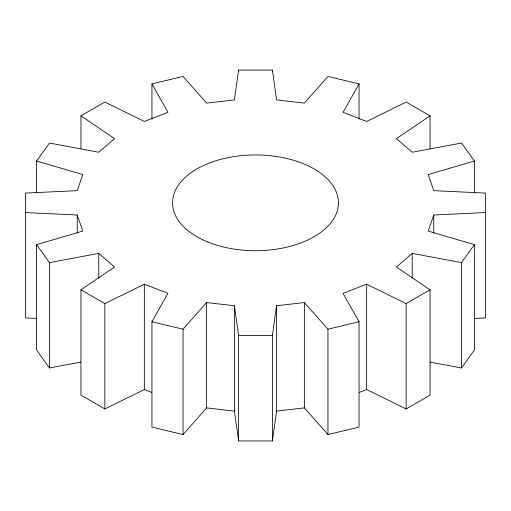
<?xml version="1.0" encoding="UTF-8"?>
<svg xmlns="http://www.w3.org/2000/svg" width="511" height="511" viewBox="0 0 511 511"><rect width="100%" height="100%" fill="white"/><g stroke="black" fill="none" stroke-linecap="round" stroke-linejoin="round"><path stroke-width="0.77" d="M359.054 118.999L359.054 83.887L327.953 76.446L304.364 103.101L276.572 99.901L272.395 70.064L238.605 70.064L234.428 99.901L206.636 103.101L183.047 76.446L151.946 83.887L151.946 118.999M25.55 212.582L77.225 214.997L82.769 231.042L36.6 244.66L49.484 262.616L98.789 253.379L114.541 267.004L80.955 289.807L104.851 303.604L144.338 284.212L167.915 293.295L151.946 321.77L151.946 427.113L183.047 434.554L183.047 329.205L206.597 302.55L234.428 305.757L234.428 411.1L238.605 440.936L272.395 440.936L272.395 335.586L276.572 305.757L304.364 302.557L327.953 329.205L327.953 434.554L359.054 427.113L359.054 321.77L343.053 293.301L366.662 284.212L406.149 303.604L430.045 289.807L396.459 267.004L412.192 253.399L461.516 262.616L474.4 244.66L428.224 231.061L433.775 214.997L485.45 212.582M272.395 440.936L276.572 411.1L276.572 305.757M359.054 83.887L343.053 112.35L366.662 121.446L406.149 102.053L430.045 115.85L430.045 148.573M36.6 192.922L36.6 160.997L49.484 143.042L98.808 152.259L114.541 138.647L80.955 115.85L104.851 102.053L144.338 121.446L167.947 112.35L151.946 83.887M430.198 362.107L461.516 367.958L474.4 350.003L474.4 244.66M183.047 434.554L206.597 407.893L206.597 302.55M430.045 115.85L396.459 138.647L412.192 152.259L461.516 143.042L474.4 160.997L474.4 192.922M359.284 392.397L366.662 389.554L406.149 408.947L430.045 395.15L430.045 289.807M80.955 289.807L80.955 395.15L104.851 408.947L144.338 389.554L151.71 392.397M474.4 160.997L428.218 174.583L433.775 190.66L485.45 193.075L485.45 317.925L474.323 318.449M327.953 329.205L359.054 321.77M36.6 244.66L36.6 350.003L49.484 367.958L80.789 362.095M276.572 411.1L304.364 407.899L327.953 434.554M234.428 305.757L238.605 335.586L272.395 335.586M36.677 318.449L25.55 317.925L25.55 193.075L77.225 190.66L82.776 174.596L36.6 160.997M206.597 407.893L234.428 411.1M151.946 321.77L183.047 329.205M461.516 262.616L461.516 367.958M433.775 214.997L433.775 233.348M412.192 253.399L412.192 278.137M406.149 303.604L406.149 408.947M366.662 284.212L366.662 389.554M304.364 302.557L304.364 407.899M272.395 70.064L272.395 71.661M238.605 70.064L238.605 71.661M238.605 335.586L238.605 440.936M144.338 284.212L144.338 389.554M104.851 303.604L104.851 408.947M98.789 253.379L98.789 278.118M80.955 115.85L80.955 148.573M77.225 214.997L77.225 233.348M49.484 262.616L49.484 367.958M207.926 242.054A82.942 47.887 0 0 0 338.129 207A82.942 47.887 0 0 0 220.445 159.426A82.942 47.887 0 0 0 207.926 242.054"/></g></svg>
